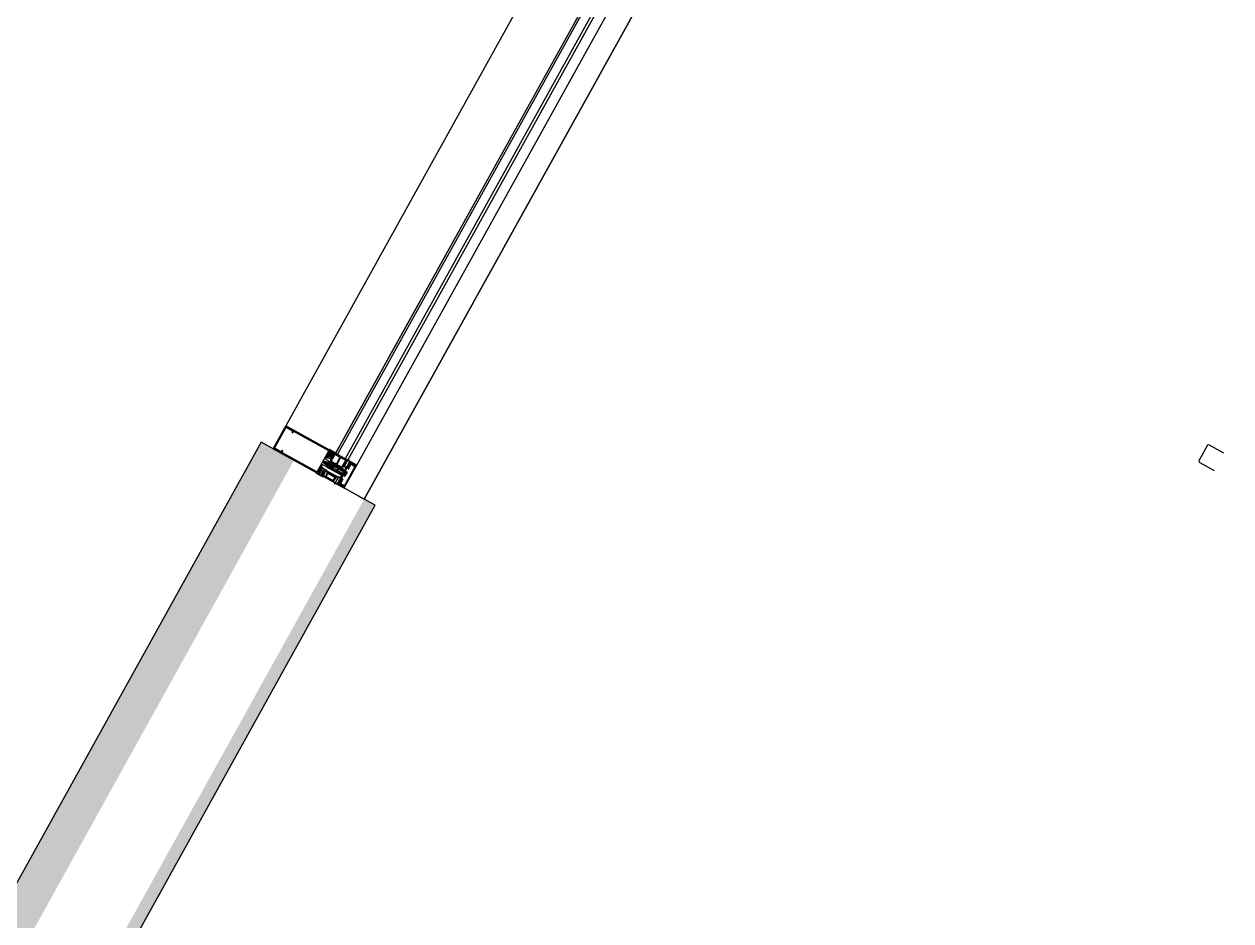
# Model space of a CAD drawing. Header units: metres. Extents: x 2.5 to 42.6, y 0.9 to 31.9.
# Drawn here: x 31.158 to 32.105, y 18.499 to 19.203 of the extents above; entities that cross this region are included whole.
import ezdxf

# ---------------------------------------------------------------- set-up
doc = ezdxf.new("R2010")
doc.units = ezdxf.units.M
for name, color, linetype in [('ARREDI', 9, 'Continuous'), ('PARETI_STRUTTURE', 7, 'Continuous'), ('PILASTRI_SETTI', 8, 'Continuous')]:
    doc.layers.add(name, color=color, linetype=linetype)

msp = doc.modelspace()

# ---------------------------------------------------------------- linework, layer by layer
at = {"layer": 'ARREDI'}
for points in [[(31.40281, 18.86557), (31.40418, 18.86481), (31.90228, 19.76346), (31.90091, 19.76422)], [(31.41039, 18.86137), (31.41245, 18.86023), (31.91054, 19.75887), (31.90848, 19.76002)], [(31.39864, 18.85888), (31.4076, 18.85392), (31.40813, 18.85407), (31.41157, 18.86027), (31.41142, 18.86081), (31.40246, 18.86577), (31.40192, 18.86561), (31.39849, 18.85942)], [(31.39956, 18.85972), (31.40223, 18.86454), (31.40277, 18.86469), (31.40595, 18.86293), (31.4061, 18.8624), (31.40342, 18.85756), (31.40289, 18.85742), (31.39971, 18.85918)], [(31.3997, 18.86728), (31.39978, 18.86702)], [(31.40729, 18.85499), (31.40411, 18.85675), (31.40394, 18.85726), (31.40662, 18.86211), (31.40717, 18.86226), (31.41035, 18.8605), (31.4105, 18.85996), (31.40783, 18.85514)], [(31.40263, 18.84723), (31.39698, 18.85035), (31.39619, 18.85013), (31.39456, 18.8472), (31.40124, 18.84349), (31.40287, 18.84642)], [(31.39521, 18.85744), (31.39527, 18.85749), (31.39533, 18.85756), (31.39541, 18.85766), (31.39551, 18.8578), (31.39566, 18.858), (31.39576, 18.85812), (31.39583, 18.85821), (31.39588, 18.85827)], [(31.39646, 18.85674), (31.39652, 18.8568), (31.39657, 18.85687), (31.39666, 18.85697), (31.39675, 18.8571), (31.39691, 18.85731), (31.397, 18.85742), (31.39707, 18.85752), (31.39713, 18.85758)], [(31.39963, 18.85507), (31.39968, 18.85514), (31.39975, 18.85522), (31.39985, 18.85535), (31.4, 18.85554), (31.40011, 18.8557), (31.40018, 18.85577), (31.40024, 18.85585)], [(31.4008, 18.85397), (31.40164, 18.85551)], [(31.40117, 18.85484), (31.40103, 18.85466), (31.40094, 18.85455), (31.40108, 18.85474), (31.40121, 18.85492), (31.40131, 18.85505)], [(31.41067, 18.85198), (31.41083, 18.85189), (31.41071, 18.85165), (31.40874, 18.84809), (31.40857, 18.84819), (31.4087, 18.84843), (31.41067, 18.85198), (31.41083, 18.85189), (31.40886, 18.84833), (31.40874, 18.84809), (31.40857, 18.84819), (31.41054, 18.85175)], [(31.4103, 18.85023), (31.40995, 18.84991), (31.40987, 18.84944)], [(31.41039, 18.85057), (31.4103, 18.85067), (31.41033, 18.85081), (31.4103, 18.85067)], [(31.41044, 18.8507), (31.41036, 18.85076), (31.41033, 18.85081), (31.41036, 18.85076)], [(31.41083, 18.85139), (31.41076, 18.8515), (31.41081, 18.85166), (31.41076, 18.8515)], [(31.41141, 18.85015), (31.41077, 18.85033)], [(31.402, 18.8469), (31.39704, 18.84965), (31.3965, 18.8495), (31.39536, 18.84743), (31.40101, 18.8443), (31.40215, 18.84636)], [(31.40891, 18.84824), (31.40903, 18.84837), (31.40916, 18.84837), (31.40903, 18.84837)], [(31.40939, 18.8491), (31.40949, 18.8492), (31.40961, 18.84918), (31.40949, 18.8492)]]:
    msp.add_lwpolyline(points, close=True, dxfattribs=at)
for points in [[(31.36362, 18.88706), (31.35389, 18.86949)], [(31.36061, 18.86781), (31.36012, 18.86695), (31.35986, 18.86686), (31.35487, 18.86963), (31.36402, 18.88617), (31.36902, 18.88339), (31.36909, 18.88313), (31.36862, 18.88227), (31.3687, 18.882)], [(31.36389, 18.88714), (31.36363, 18.88705)], [(31.39764, 18.86843), (31.37026, 18.88361), (31.36389, 18.88713)], [(31.36869, 18.882), (31.36904, 18.88181), (31.3693, 18.88189)], [(31.39743, 18.86764), (31.37005, 18.88282), (31.36979, 18.88274), (31.3693, 18.88188)], [(31.35389, 18.8695), (31.35397, 18.86923)], [(31.35397, 18.86923), (31.36034, 18.8657)], [(32.08694, 18.87212), (32.08006, 18.85972)], [(32.08801, 18.87243), (32.08694, 18.87213)], [(32.09974, 18.86593), (32.088, 18.87243)], [(31.36034, 18.8657), (31.38771, 18.85052)], [(31.36122, 18.86768), (31.36087, 18.86788), (31.36061, 18.8678)], [(31.36089, 18.8663), (31.36082, 18.86656), (31.36129, 18.86742), (31.36121, 18.86768)], [(31.36089, 18.86629), (31.38827, 18.85111)], [(31.38826, 18.85112), (31.39743, 18.86764)], [(31.39585, 18.86304), (31.39494, 18.86137), (31.39509, 18.86083)], [(31.39714, 18.8597), (31.39509, 18.86084)], [(31.3966, 18.86276), (31.39602, 18.86308), (31.39585, 18.86304)], [(31.39822, 18.8673), (31.39726, 18.86557), (31.39714, 18.86553), (31.39718, 18.86541), (31.39622, 18.86369), (31.39626, 18.86352)], [(31.39627, 18.86352), (31.39692, 18.86316), (31.39709, 18.8632)], [(31.39654, 18.86239), (31.39665, 18.8626), (31.39661, 18.86275)], [(31.39654, 18.86238), (31.39658, 18.86223)], [(31.39659, 18.86222), (31.39689, 18.86206)], [(31.39861, 18.86681), (31.39795, 18.86621), (31.39699, 18.86449), (31.39684, 18.8636)], [(31.39684, 18.86361), (31.39706, 18.86353)], [(31.39689, 18.86205), (31.39706, 18.8621)], [(31.39705, 18.8621), (31.39761, 18.8631)], [(31.39706, 18.86353), (31.39716, 18.8637), (31.39771, 18.86339), (31.39775, 18.86334), (31.39774, 18.86323), (31.39759, 18.86306), (31.39723, 18.86239)], [(31.39759, 18.86325), (31.39727, 18.86355), (31.39709, 18.8632)], [(31.39718, 18.85956), (31.39714, 18.8597)], [(31.39722, 18.8624), (31.3973, 18.86214)], [(31.39729, 18.86213), (31.399, 18.86119), (31.39917, 18.86123), (31.39938, 18.86159), (31.39942, 18.86178), (31.39948, 18.86237)], [(31.39836, 18.86587), (31.3975, 18.86432)], [(31.3975, 18.86432), (31.39758, 18.86406)], [(31.39757, 18.86406), (31.39791, 18.86388)], [(31.39761, 18.8631), (31.39758, 18.86324)], [(31.39781, 18.86874), (31.39764, 18.86843), (31.3997, 18.86728)], [(31.39797, 18.86879), (31.3978, 18.86875)], [(31.3979, 18.86387), (31.39817, 18.86396)], [(31.40199, 18.86656), (31.39796, 18.86879)], [(31.39817, 18.86395), (31.39903, 18.86551)], [(31.39904, 18.86698), (31.39838, 18.86734), (31.39822, 18.8673)], [(31.39862, 18.86595), (31.39836, 18.86587)], [(31.40007, 18.86605), (31.39843, 18.86308), (31.39851, 18.86281)], [(31.39851, 18.86282), (31.39887, 18.86261), (31.39914, 18.86269)], [(31.3988, 18.86667), (31.39861, 18.86681)], [(31.39895, 18.86577), (31.39862, 18.86595)], [(31.39978, 18.86702), (31.39947, 18.86648), (31.39942, 18.86625), (31.39936, 18.86618), (31.39925, 18.86618), (31.3987, 18.86649), (31.39879, 18.86667)], [(31.39932, 18.86637), (31.39889, 18.86647), (31.39908, 18.86682), (31.39904, 18.86698)], [(31.39903, 18.8655), (31.39895, 18.86576)], [(31.39914, 18.86268), (31.40078, 18.86565), (31.4007, 18.86591)], [(31.39932, 18.86637), (31.39944, 18.86643)], [(31.39945, 18.86643), (31.39979, 18.86701)], [(31.39976, 18.86109), (31.39973, 18.86236), (31.39948, 18.86237)], [(31.39976, 18.8611), (31.40012, 18.86111)], [(31.40011, 18.86111), (31.40007, 18.86268)], [(31.4007, 18.86591), (31.40034, 18.86612), (31.40008, 18.86604)], [(31.40036, 18.86277), (31.40022, 18.86273), (31.40008, 18.86268)], [(31.40035, 18.86277), (31.40045, 18.86295)], [(31.40047, 18.86339), (31.40037, 18.86322), (31.40042, 18.86308)], [(31.40045, 18.86295), (31.40041, 18.86309)], [(31.40074, 18.86347), (31.4006, 18.86343), (31.40046, 18.86339)], [(31.40074, 18.86347), (31.40078, 18.86355), (31.40083, 18.86363)], [(31.40085, 18.86407), (31.40076, 18.86391), (31.4008, 18.86377)], [(31.40083, 18.86364), (31.40079, 18.86378)], [(31.40112, 18.86416), (31.40099, 18.86412), (31.40085, 18.86408)], [(31.40204, 18.8664), (31.4017, 18.86579), (31.40156, 18.86565), (31.40109, 18.86529), (31.40125, 18.86508)], [(31.40112, 18.86416), (31.40122, 18.86434)], [(31.4025, 18.86542), (31.40115, 18.86462), (31.40118, 18.86446)], [(31.40122, 18.86434), (31.40118, 18.86447)], [(31.40232, 18.86572), (31.40124, 18.86509)], [(31.40204, 18.8664), (31.40199, 18.86656)], [(31.4025, 18.86542), (31.40232, 18.86572)], [(31.41212, 18.85963), (31.41198, 18.85958), (31.41184, 18.85954)], [(31.41211, 18.85963), (31.41221, 18.8598), (31.41225, 18.86002)], [(31.41265, 18.86109), (31.41226, 18.86002)], [(31.41368, 18.85956), (31.41311, 18.86025), (31.41287, 18.86111), (31.41265, 18.86108)], [(32.08006, 18.85973), (32.08037, 18.85866)], [(31.38754, 18.85021), (31.38771, 18.85052), (31.38978, 18.84938), (31.39005, 18.84946)], [(31.38754, 18.85021), (31.38762, 18.85003)], [(31.39098, 18.85424), (31.39002, 18.85252), (31.3899, 18.85247), (31.38994, 18.85235), (31.38898, 18.85063), (31.38902, 18.85046)], [(31.38903, 18.85046), (31.38968, 18.8501), (31.38985, 18.85015)], [(31.39138, 18.85376), (31.3907, 18.85316), (31.38975, 18.85144), (31.3896, 18.85055), (31.38982, 18.85048)], [(31.39035, 18.85), (31.39005, 18.84946), (31.39037, 18.85004), (31.3905, 18.85017), (31.39053, 18.85025), (31.39047, 18.85034), (31.38992, 18.85064), (31.38982, 18.85047)], [(31.39035, 18.85019), (31.39003, 18.85049), (31.38985, 18.85015)], [(31.39111, 18.85282), (31.39025, 18.85126)], [(31.39026, 18.85127), (31.39034, 18.851)], [(31.39034, 18.851), (31.39067, 18.85082)], [(31.39037, 18.85004), (31.39034, 18.85018)], [(31.39066, 18.85082), (31.39093, 18.8509)], [(31.39093, 18.85089), (31.39179, 18.85245)], [(31.3918, 18.85392), (31.39114, 18.85428), (31.39098, 18.85424)], [(31.39138, 18.85289), (31.39112, 18.85281)], [(31.39226, 18.85655), (31.39135, 18.85489), (31.39139, 18.85473)], [(31.39223, 18.85341), (31.39218, 18.85319), (31.39209, 18.85312), (31.39201, 18.85314), (31.39146, 18.85344), (31.39155, 18.85361), (31.39137, 18.85375)], [(31.39171, 18.85271), (31.39138, 18.85289)], [(31.39139, 18.85473), (31.39198, 18.85441), (31.39214, 18.85445)], [(31.39306, 18.85247), (31.39142, 18.8495)], [(31.39208, 18.85331), (31.39165, 18.85341), (31.39184, 18.85376), (31.3918, 18.85393)], [(31.39179, 18.85244), (31.39171, 18.85271)], [(31.39208, 18.85331), (31.39221, 18.85337)], [(31.39226, 18.85466), (31.39213, 18.85445)], [(31.3926, 18.85408), (31.39221, 18.85337), (31.39276, 18.85437)], [(31.39486, 18.85556), (31.3928, 18.8567), (31.39226, 18.85655)], [(31.39242, 18.8547), (31.39226, 18.85466)], [(31.39228, 18.84903), (31.39392, 18.852)], [(31.39272, 18.85453), (31.39242, 18.8547)], [(31.3945, 18.85179), (31.39498, 18.85215), (31.39512, 18.85229), (31.39532, 18.85267), (31.39527, 18.85282), (31.39287, 18.85415), (31.3926, 18.85407)], [(31.39277, 18.85437), (31.39273, 18.85454)], [(31.39333, 18.85255), (31.39306, 18.85246)], [(31.39385, 18.85226), (31.39333, 18.85255)], [(31.4009, 18.85594), (31.40086, 18.85587), (31.40079, 18.85578), (31.40072, 18.85569), (31.40061, 18.85553), (31.40042, 18.8552), (31.40057, 18.8554), (31.40067, 18.85555), (31.40077, 18.85567), (31.40082, 18.85576), (31.40088, 18.85583), (31.40095, 18.856), (31.40101, 18.85587), (31.40004, 18.85455), (31.40023, 18.85444), (31.40027, 18.85452), (31.40009, 18.85456), (31.40004, 18.85455), (31.40023, 18.85443), (31.40074, 18.85536), (31.40065, 18.85524), (31.40051, 18.85506), (31.40041, 18.85492), (31.40034, 18.85484), (31.40029, 18.85477), (31.40023, 18.8547), (31.39975, 18.85431), (31.39968, 18.85435), (31.39944, 18.85513), (31.39947, 18.85521), (31.3995, 18.85529), (31.39954, 18.85542), (31.39961, 18.85561), (31.39969, 18.85582), (31.39974, 18.85595), (31.39976, 18.85603), (31.39984, 18.85628), (31.39984, 18.85636), (31.39984, 18.85657), (31.39982, 18.8565), (31.39977, 18.85642), (31.39975, 18.85632), (31.3997, 18.85623), (31.39966, 18.85611), (31.39957, 18.85588), (31.39941, 18.85553), (31.39932, 18.8553), (31.39926, 18.85518), (31.39922, 18.85509), (31.39919, 18.85499), (31.39915, 18.85491), (31.39912, 18.85484), (31.39913, 18.85466), (31.3991, 18.85511), (31.39914, 18.85466), (31.39941, 18.85489), (31.39973, 18.85442), (31.39974, 18.85449), (31.39977, 18.85456), (31.39981, 18.85464), (31.39984, 18.85474), (31.39988, 18.85484), (31.39992, 18.85495), (31.40002, 18.85517), (31.40019, 18.85553), (31.40029, 18.85577), (31.40033, 18.85588), (31.40037, 18.85598), (31.40041, 18.85607), (31.40044, 18.85616), (31.40061, 18.85574), (31.40057, 18.85568), (31.40051, 18.85561), (31.40043, 18.85552), (31.40035, 18.85542), (31.40019, 18.85521), (31.4001, 18.85509), (31.40001, 18.85498), (31.39996, 18.85491), (31.39974, 18.85434), (31.39983, 18.85444), (31.40033, 18.85512), (31.39976, 18.85431), (31.39982, 18.85437), (31.39991, 18.85448), (31.40043, 18.8552), (31.39975, 18.8549), (31.39962, 18.8562), (31.39957, 18.85613), (31.39949, 18.85604), (31.3994, 18.85592), (31.39925, 18.85573), (31.39914, 18.85559), (31.39907, 18.85549), (31.39901, 18.85542), (31.39909, 18.85507), (31.39881, 18.85542), (31.39882, 18.8555), (31.39885, 18.85557), (31.39889, 18.8557), (31.39896, 18.85586), (31.39904, 18.8561), (31.3991, 18.85626), (31.39914, 18.85638), (31.39952, 18.85654), (31.39921, 18.85671), (31.39917, 18.85712), (31.39926, 18.85708), (31.39885, 18.85666), (31.39855, 18.85684), (31.39853, 18.85675), (31.3985, 18.85667), (31.39846, 18.85654), (31.39839, 18.85638), (31.39832, 18.85617), (31.39828, 18.85604), (31.39823, 18.85592), (31.39789, 18.85554), (31.39791, 18.85559), (31.39794, 18.85569), (31.39798, 18.85577), (31.39801, 18.85588), (31.39807, 18.85598), (31.39816, 18.85622), (31.39832, 18.85658), (31.39841, 18.8568), (31.39846, 18.85691), (31.3985, 18.85701), (31.39854, 18.8571), (31.39857, 18.85719), (31.3986, 18.85681), (31.39792, 18.85781), (31.39797, 18.85735), (31.39774, 18.85729), (31.3973, 18.8575), (31.39727, 18.85741), (31.39724, 18.85733), (31.3972, 18.8572), (31.39712, 18.857), (31.39705, 18.8568), (31.39701, 18.85668), (31.39698, 18.85658), (31.39661, 18.85615), (31.39663, 18.85622), (31.39665, 18.85629), (31.3967, 18.85637), (31.39672, 18.85647), (31.39677, 18.85656), (31.39681, 18.85668), (31.3969, 18.8569), (31.39706, 18.85726), (31.39717, 18.8575), (31.39721, 18.85761), (31.39725, 18.8577), (31.39728, 18.8578), (31.39732, 18.85788), (31.3973, 18.85815), (31.39739, 18.85811), (31.39781, 18.85769), (31.39776, 18.85762), (31.3977, 18.85755), (31.39763, 18.85745), (31.39758, 18.85737), (31.39749, 18.85726), (31.39735, 18.85705), (31.39719, 18.85683), (31.39705, 18.8566), (31.39696, 18.85651), (31.3969, 18.85641), (31.39684, 18.85633), (31.39678, 18.85624), (31.39679, 18.85658), (31.39684, 18.85663), (31.3969, 18.8567), (31.39698, 18.85681), (31.39708, 18.85694), (31.39723, 18.85715), (31.39731, 18.85724), (31.3974, 18.85734), (31.39745, 18.85741), (31.3979, 18.85773), (31.39786, 18.85767), (31.3978, 18.85762), (31.39775, 18.85755), (31.39769, 18.85747), (31.39762, 18.85738), (31.39756, 18.85729), (31.39741, 18.85708), (31.39719, 18.85676), (31.39705, 18.85655), (31.39698, 18.85645), (31.39691, 18.85637), (31.39686, 18.85629), (31.39712, 18.85644), (31.39717, 18.85651), (31.39723, 18.85658), (31.39731, 18.85669), (31.39745, 18.85685), (31.39758, 18.85702), (31.39766, 18.85712), (31.39772, 18.8572), (31.39777, 18.85726), (31.39737, 18.8558), (31.39742, 18.85587), (31.39748, 18.85594), (31.39754, 18.85602), (31.3976, 18.85611), (31.39767, 18.8562), (31.39781, 18.85641), (31.39804, 18.85673), (31.39819, 18.85694), (31.39824, 18.85704), (31.39831, 18.85712), (31.39837, 18.8572), (31.39842, 18.85727), (31.39848, 18.85733), (31.39807, 18.85706), (31.39803, 18.85701), (31.39796, 18.85693), (31.39786, 18.85681), (31.39773, 18.85662), (31.39761, 18.85648), (31.39754, 18.85638), (31.39748, 18.85631), (31.39722, 18.85634), (31.39808, 18.85587), (31.39796, 18.85561), (31.39799, 18.8555), (31.39752, 18.85466), (31.39738, 18.85462), (31.39584, 18.85546), (31.39756, 18.85474), (31.39793, 18.85539), (31.39786, 18.85565), (31.39744, 18.85589), (31.39726, 18.85577), (31.39727, 18.85599), (31.39681, 18.85624), (31.39663, 18.85611), (31.39665, 18.85632), (31.3962, 18.85657), (31.39602, 18.85645), (31.39602, 18.85667), (31.39558, 18.85692), (31.3954, 18.85679), (31.39541, 18.85702), (31.39495, 18.85727), (31.39477, 18.85714), (31.39479, 18.85736), (31.39434, 18.8576), (31.39416, 18.85749), (31.39416, 18.8577), (31.39355, 18.85804), (31.3934, 18.85859), (31.39381, 18.85934), (31.39434, 18.85949), (31.39466, 18.85932), (31.39484, 18.85945), (31.39483, 18.85922), (31.39527, 18.85897), (31.39545, 18.8591), (31.39545, 18.85888), (31.3959, 18.85863), (31.39608, 18.85875), (31.39606, 18.85854), (31.39652, 18.85829), (31.3967, 18.85842), (31.39669, 18.8582), (31.39713, 18.85795), (31.39731, 18.85807), (31.39731, 18.85785), (31.39776, 18.8576), (31.39794, 18.85772), (31.39793, 18.8575), (31.39838, 18.85725), (31.39856, 18.85738), (31.3989, 18.85689), (31.39859, 18.85705), (31.39839, 18.8569), (31.39833, 18.85685), (31.39826, 18.85676), (31.39816, 18.85664), (31.39802, 18.85644), (31.39791, 18.8563), (31.39784, 18.85621), (31.39777, 18.85614), (31.39773, 18.85608), (31.39915, 18.85704), (31.3991, 18.85699), (31.39905, 18.85693), (31.39899, 18.85686), (31.39894, 18.85678), (31.39887, 18.85669), (31.3988, 18.85659), (31.39867, 18.85638), (31.39844, 18.85606), (31.39829, 18.85585), (31.39822, 18.85577), (31.39817, 18.85567), (31.3981, 18.85559), (31.39805, 18.85552), (31.39798, 18.85549), (31.39802, 18.85555), (31.39809, 18.85564), (31.39814, 18.85572), (31.39821, 18.85582), (31.39828, 18.85592), (31.39843, 18.85612), (31.39859, 18.85635), (31.39874, 18.85657), (31.39881, 18.85668), (31.39888, 18.85676), (31.39895, 18.85686), (31.399, 18.85693), (31.39875, 18.85728), (31.39886, 18.85708), (31.39933, 18.85793), (31.39928, 18.85784), (31.39887, 18.85708), (31.39876, 18.85705), (31.39797, 18.85749), (31.39794, 18.8572), (31.39791, 18.85713), (31.39788, 18.85705), (31.39784, 18.85692), (31.39779, 18.85676), (31.39769, 18.85652), (31.39765, 18.8564), (31.39761, 18.85627), (31.39722, 18.8561), (31.3966, 18.85645), (31.39602, 18.85703), (31.39605, 18.85712), (31.39608, 18.85721), (31.39613, 18.85735), (31.39622, 18.85758), (31.39627, 18.85774), (31.39633, 18.85788), (31.3964, 18.85827), (31.3961, 18.85843), (31.39605, 18.85819), (31.39602, 18.8581), (31.39598, 18.85799), (31.39593, 18.85783), (31.39583, 18.85759), (31.39577, 18.85742), (31.39573, 18.8573), (31.3957, 18.85723), (31.39567, 18.85696), (31.39598, 18.8568)], [(31.39348, 18.85816), (31.39419, 18.85941), (31.39423, 18.85949), (31.39346, 18.85903), (31.3939, 18.8589), (31.39423, 18.85949), (31.3947, 18.85924), (31.39466, 18.85915), (31.39395, 18.85789), (31.39348, 18.85815), (31.39419, 18.85942), (31.39423, 18.8595), (31.39473, 18.85921), (31.39548, 18.85871), (31.39548, 18.85878), (31.39614, 18.8588), (31.39656, 18.85838), (31.39651, 18.85831), (31.39645, 18.85824), (31.39638, 18.85814), (31.39633, 18.85806), (31.39625, 18.85795), (31.39611, 18.85774), (31.39594, 18.85752), (31.3958, 18.8573), (31.39572, 18.8572), (31.39565, 18.8571), (31.39559, 18.85702), (31.39554, 18.85694), (31.39554, 18.85727), (31.3956, 18.85732), (31.39565, 18.85739), (31.39573, 18.8575), (31.39583, 18.85763), (31.39598, 18.85784), (31.39607, 18.85793), (31.39615, 18.85803), (31.39665, 18.85842), (31.39661, 18.85837), (31.39655, 18.85831), (31.3965, 18.85824), (31.39644, 18.85816), (31.39639, 18.85807), (31.39632, 18.85798), (31.39616, 18.85777), (31.39594, 18.85745), (31.3958, 18.85724), (31.39573, 18.85714), (31.39566, 18.85706), (31.39561, 18.85698), (31.39584, 18.85709), (31.39589, 18.85715), (31.39595, 18.85721), (31.39603, 18.85733), (31.39613, 18.85745), (31.39628, 18.85766), (31.39637, 18.85777), (31.39645, 18.85787), (31.39651, 18.85792), (31.39681, 18.85623), (31.39722, 18.85634), (31.39707, 18.85623), (31.39694, 18.85626), (31.39717, 18.85604), (31.39781, 18.85535), (31.39786, 18.85546), (31.39821, 18.8559), (31.39864, 18.85668), (31.39822, 18.85722), (31.39815, 18.85715), (31.39756, 18.85592), (31.39726, 18.85569), (31.39724, 18.8558), (31.39725, 18.85587), (31.39728, 18.85594), (31.39732, 18.85603), (31.39735, 18.85612), (31.39739, 18.85622), (31.39745, 18.85633), (31.39754, 18.85657), (31.3977, 18.85693), (31.39779, 18.85715), (31.39783, 18.85726), (31.39788, 18.85736), (31.3979, 18.85746), (31.39795, 18.85754), (31.39797, 18.85761), (31.39718, 18.85573), (31.39722, 18.85615)], [(31.39348, 18.85815), (31.39347, 18.85904), (31.39423, 18.8595)], [(31.39347, 18.85904), (31.39348, 18.85815), (31.39395, 18.85789), (31.39466, 18.85915), (31.3947, 18.85923), (31.39473, 18.85916)], [(31.39392, 18.85199), (31.39384, 18.85226)], [(31.39415, 18.85823), (31.3939, 18.8589)], [(31.39415, 18.85747), (31.39415, 18.8578), (31.39395, 18.85788), (31.39415, 18.8578)], [(31.39438, 18.85768), (31.39419, 18.85747), (31.39412, 18.85747)], [(31.39431, 18.8578), (31.39425, 18.85795), (31.39421, 18.85805), (31.39414, 18.85823), (31.3947, 18.85924)], [(31.39415, 18.85746), (31.3943, 18.8577), (31.39432, 18.8578)], [(31.39415, 18.84998), (31.39425, 18.85015), (31.39421, 18.85029)], [(31.39427, 18.85059), (31.39417, 18.85042)], [(31.39417, 18.85041), (31.39421, 18.85027)], [(31.39419, 18.85747), (31.39428, 18.85757)], [(31.39421, 18.85805), (31.39427, 18.85819), (31.39434, 18.85836), (31.39443, 18.85858), (31.39453, 18.85879), (31.39457, 18.8589), (31.39464, 18.85897)], [(31.39427, 18.85793), (31.39425, 18.85759), (31.39446, 18.85787)], [(31.39426, 18.85058), (31.3944, 18.85062), (31.39454, 18.85067)], [(31.39502, 18.85885), (31.39495, 18.85878), (31.3949, 18.85871), (31.39484, 18.85865), (31.39476, 18.85853), (31.39463, 18.85838), (31.39451, 18.85821), (31.39427, 18.85792), (31.39451, 18.85821), (31.39463, 18.85838)], [(31.39431, 18.85811), (31.39427, 18.85789), (31.39433, 18.85805)], [(31.39429, 18.85757), (31.3945, 18.85785)], [(31.39456, 18.85777), (31.39429, 18.85757)], [(31.39459, 18.85881), (31.3946, 18.85875), (31.39456, 18.85863), (31.39449, 18.85848), (31.39441, 18.85826), (31.39433, 18.85804), (31.39441, 18.85834), (31.39451, 18.85859), (31.39455, 18.8587)], [(31.39506, 18.85891), (31.3951, 18.85899), (31.39438, 18.85769), (31.39473, 18.85749)], [(31.39469, 18.8589), (31.39466, 18.8588), (31.39463, 18.8587), (31.39458, 18.85854), (31.39451, 18.85831), (31.39448, 18.8582), (31.39445, 18.8581), (31.39442, 18.85801)], [(31.39443, 18.85765), (31.3945, 18.85771), (31.39457, 18.85777)], [(31.39532, 18.85907), (31.39526, 18.859), (31.39521, 18.85893), (31.39514, 18.85883), (31.39507, 18.85874), (31.395, 18.85864), (31.39484, 18.85842), (31.39469, 18.8582), (31.39454, 18.85797), (31.39447, 18.85788)], [(31.39447, 18.85788), (31.39458, 18.85796), (31.39473, 18.85818), (31.39488, 18.8584), (31.39504, 18.85863), (31.3951, 18.85872), (31.39517, 18.85882), (31.39524, 18.8589), (31.3953, 18.85899), (31.39535, 18.85904)], [(31.39451, 18.8518), (31.39465, 18.85159)], [(31.39454, 18.85068), (31.39464, 18.85084), (31.39459, 18.85098)], [(31.39457, 18.85777), (31.39472, 18.85793)], [(31.39457, 18.85112), (31.39592, 18.85193), (31.39574, 18.85223), (31.39466, 18.8516)], [(31.39457, 18.85112), (31.3946, 18.85097)], [(31.39464, 18.85907), (31.39461, 18.85901), (31.39463, 18.85891), (31.3946, 18.85875), (31.39464, 18.85885), (31.39465, 18.85901), (31.39467, 18.85893), (31.39467, 18.85905), (31.3947, 18.85897), (31.39468, 18.8591), (31.3947, 18.85901), (31.3947, 18.85912), (31.39471, 18.85905), (31.3947, 18.85915), (31.39472, 18.85908), (31.3947, 18.85918)], [(31.39502, 18.85886), (31.39495, 18.85877), (31.39489, 18.85872), (31.39484, 18.85865), (31.39475, 18.85854), (31.39463, 18.85837)], [(31.39469, 18.85712), (31.39473, 18.85753)], [(31.3947, 18.85923), (31.3951, 18.85898), (31.39506, 18.85891)], [(31.3947, 18.85708), (31.39477, 18.85708)], [(31.39472, 18.85794), (31.39481, 18.85804), (31.39492, 18.85819), (31.39507, 18.85838), (31.39514, 18.85848), (31.39522, 18.85856), (31.39526, 18.85863), (31.39532, 18.85869)], [(31.39474, 18.85719), (31.39476, 18.85726), (31.39479, 18.85733), (31.39483, 18.85741), (31.39485, 18.85751), (31.3949, 18.8576), (31.39494, 18.85771), (31.39505, 18.85794), (31.3952, 18.8583), (31.3953, 18.85853), (31.39534, 18.85863), (31.39538, 18.85874), (31.39541, 18.85884), (31.39545, 18.85892), (31.39548, 18.85899)], [(31.39507, 18.8573), (31.39477, 18.85708)], [(31.39485, 18.85557), (31.39499, 18.85561)], [(31.39594, 18.85873), (31.39589, 18.85866), (31.39583, 18.85859), (31.39576, 18.85849), (31.39569, 18.85839), (31.39562, 18.8583), (31.39547, 18.85807), (31.39532, 18.85785), (31.39516, 18.85764), (31.3951, 18.85755), (31.39503, 18.85745), (31.39497, 18.85736), (31.3949, 18.85728), (31.39486, 18.85721)], [(31.39594, 18.85866), (31.39588, 18.85858), (31.39581, 18.85851), (31.39576, 18.85841), (31.39569, 18.85831), (31.39554, 18.8581), (31.39531, 18.85779), (31.39518, 18.85759), (31.39511, 18.85749), (31.39505, 18.8574), (31.39498, 18.85733), (31.39493, 18.85724), (31.39488, 18.85719)], [(31.39492, 18.85761), (31.39497, 18.85767), (31.39503, 18.85774), (31.39511, 18.85784), (31.39521, 18.85797), (31.39536, 18.85818), (31.39544, 18.85828), (31.39553, 18.85838), (31.39558, 18.85845), (31.39562, 18.8585)], [(31.39498, 18.85561), (31.39511, 18.85584)], [(31.39505, 18.85731), (31.39535, 18.85714)], [(31.39517, 18.8558), (31.39505, 18.85557)], [(31.39505, 18.85557), (31.39509, 18.85543)], [(31.39543, 18.85853), (31.3954, 18.85845), (31.39537, 18.85836), (31.39533, 18.85824), (31.39525, 18.85803), (31.39518, 18.85784), (31.39514, 18.85771), (31.39511, 18.85763), (31.39508, 18.85754)], [(31.39509, 18.85544), (31.40626, 18.84926)], [(31.39523, 18.85585), (31.3954, 18.85596), (31.39517, 18.85589), (31.39512, 18.85585)], [(31.39514, 18.85897), (31.39543, 18.85919)], [(31.39523, 18.85584), (31.39518, 18.8558)], [(31.39531, 18.85677), (31.39535, 18.85719)], [(31.39532, 18.85673), (31.39539, 18.85673)], [(31.39537, 18.85684), (31.39538, 18.85691), (31.39541, 18.85698), (31.39545, 18.85706), (31.39548, 18.85716), (31.39552, 18.85726), (31.39556, 18.85737), (31.39566, 18.85759), (31.39583, 18.85795), (31.39592, 18.85819), (31.39596, 18.8583), (31.39601, 18.8584), (31.39605, 18.85849), (31.39608, 18.85858), (31.3961, 18.85865)], [(31.39569, 18.85695), (31.3954, 18.85673)], [(31.39573, 18.85576), (31.39547, 18.85594), (31.3954, 18.85596)], [(31.39552, 18.85915), (31.39548, 18.85873)], [(31.39555, 18.8569), (31.39551, 18.85684)], [(31.39569, 18.85856), (31.39578, 18.85862)], [(31.39573, 18.85576), (31.3958, 18.85553)], [(31.39576, 18.85862), (31.39605, 18.85885)], [(31.3958, 18.85552), (31.39584, 18.85547)], [(31.39603, 18.85877), (31.39599, 18.85871), (31.39594, 18.85866)], [(31.39594, 18.85642), (31.39598, 18.85684)], [(31.39594, 18.85638), (31.39601, 18.85638)], [(31.39599, 18.8565), (31.396, 18.85656), (31.39603, 18.85663), (31.39607, 18.85672), (31.3961, 18.85681), (31.39614, 18.85691), (31.3962, 18.85702), (31.3963, 18.85726), (31.39645, 18.85761), (31.39655, 18.85784), (31.39659, 18.85795), (31.39663, 18.85805), (31.39666, 18.85815), (31.3967, 18.85823), (31.39673, 18.8583)], [(31.39631, 18.85661), (31.39602, 18.85639)], [(31.39618, 18.85656), (31.39612, 18.85649)], [(31.39616, 18.85692), (31.39622, 18.85698), (31.39627, 18.85705), (31.39636, 18.85716), (31.39645, 18.85728), (31.39661, 18.85749), (31.39669, 18.85759), (31.39677, 18.85769), (31.39683, 18.85775), (31.39687, 18.85781)], [(31.397, 18.85772), (31.39694, 18.85763), (31.3968, 18.85742), (31.39657, 18.8571), (31.39642, 18.85689), (31.39635, 18.85679), (31.3963, 18.85671), (31.39623, 18.85663), (31.39619, 18.85656)], [(31.40372, 18.84773), (31.40311, 18.84661), (31.40287, 18.84742), (31.39702, 18.85067), (31.39622, 18.85045), (31.39684, 18.85156)], [(31.39643, 18.8505), (31.39629, 18.85057)], [(31.39631, 18.85821), (31.39641, 18.85827)], [(31.39666, 18.85779), (31.39663, 18.8577), (31.39658, 18.85757), (31.39652, 18.85739), (31.39644, 18.85718), (31.39638, 18.85704), (31.39635, 18.85695), (31.39633, 18.85686)], [(31.39665, 18.85056), (31.39637, 18.85072)], [(31.39639, 18.85828), (31.39668, 18.8585)], [(31.39686, 18.85063), (31.39644, 18.85085)], [(31.40341, 18.84718), (31.39652, 18.851)], [(31.39656, 18.85608), (31.3966, 18.8565)], [(31.39657, 18.85604), (31.39664, 18.85604)], [(31.40349, 18.84731), (31.3966, 18.85113)], [(31.40356, 18.84745), (31.39668, 18.85127)], [(31.39676, 18.85846), (31.39672, 18.85804)], [(31.39703, 18.85792), (31.39672, 18.85809), (31.39672, 18.85802)], [(31.40364, 18.84759), (31.39675, 18.85141)], [(31.39684, 18.85156), (31.40373, 18.84774)], [(31.39693, 18.85787), (31.39703, 18.85792)], [(31.39728, 18.85808), (31.39723, 18.85802), (31.39718, 18.85797), (31.39712, 18.8579), (31.39707, 18.85781), (31.39701, 18.85773)], [(31.39717, 18.85956), (31.39705, 18.85933), (31.39703, 18.85926)], [(31.39711, 18.85923), (31.3971, 18.85903), (31.39704, 18.85925)], [(31.3971, 18.85903), (31.39714, 18.85898)], [(31.39712, 18.85931), (31.39711, 18.85924)], [(31.39725, 18.85953), (31.39712, 18.85931)], [(31.39741, 18.85888), (31.39714, 18.85898), (31.39736, 18.85885), (31.39743, 18.85884)], [(31.39738, 18.85957), (31.39724, 18.85953)], [(31.3973, 18.85466), (31.39756, 18.85474)], [(31.39766, 18.85757), (31.39735, 18.85774), (31.39734, 18.85767)], [(31.40854, 18.85338), (31.39737, 18.85956)], [(31.3974, 18.85888), (31.39747, 18.85887)], [(31.39768, 18.85892), (31.39745, 18.85885), (31.39767, 18.85893)], [(31.39784, 18.85576), (31.39754, 18.85593)], [(31.39774, 18.85892), (31.39767, 18.85893)], [(31.39776, 18.85891), (31.39769, 18.85892)], [(31.3992, 18.8581), (31.39776, 18.85891), (31.39929, 18.85806)], [(31.39781, 18.85539), (31.39785, 18.8558)], [(31.39818, 18.85557), (31.39789, 18.85535)], [(31.39796, 18.85732), (31.39798, 18.8574), (31.39827, 18.85724)], [(31.39922, 18.85692), (31.39919, 18.85685), (31.39916, 18.85677), (31.39912, 18.85667), (31.39908, 18.85656), (31.39904, 18.85646), (31.39894, 18.85623), (31.39879, 18.85587), (31.39869, 18.85563), (31.39863, 18.85552), (31.39859, 18.85542), (31.39856, 18.85533), (31.39854, 18.85524), (31.39851, 18.85517), (31.39847, 18.85546), (31.39851, 18.855), (31.39912, 18.85525), (31.39977, 18.8567), (31.39973, 18.85664), (31.39967, 18.85658), (31.39961, 18.85651), (31.39956, 18.85643), (31.3995, 18.85636), (31.39869, 18.85556), (31.39818, 18.85463), (31.39816, 18.8544)], [(31.39817, 18.85558), (31.39847, 18.85541)], [(31.39817, 18.85441), (31.40365, 18.85137), (31.40379, 18.85141)], [(31.39835, 18.85575), (31.39836, 18.85589)], [(31.3985, 18.85499), (31.39843, 18.855)], [(31.39855, 18.85746), (31.39863, 18.85742), (31.39859, 18.85702), (31.3985, 18.85559)], [(31.39968, 18.85665), (31.39963, 18.85658), (31.39957, 18.85651), (31.3995, 18.85643), (31.39945, 18.85633), (31.39936, 18.85622), (31.39922, 18.85601), (31.39906, 18.85579), (31.39892, 18.85557), (31.39884, 18.85547), (31.39877, 18.85537), (31.39871, 18.85529), (31.39866, 18.85521), (31.3986, 18.85514)], [(31.3995, 18.85634), (31.39943, 18.85625), (31.39929, 18.85605), (31.39907, 18.85573), (31.39891, 18.85552), (31.39886, 18.85543), (31.39879, 18.85533), (31.39873, 18.85525), (31.39868, 18.85518), (31.39862, 18.85512)], [(31.39866, 18.85554), (31.39871, 18.8556), (31.39877, 18.85567), (31.39885, 18.85578), (31.39895, 18.8559), (31.3991, 18.85611), (31.39919, 18.85621), (31.39927, 18.8563), (31.39932, 18.85637), (31.39937, 18.85643)], [(31.39869, 18.85556), (31.39871, 18.8557)], [(31.39908, 18.85636), (31.39919, 18.85646)], [(31.39919, 18.85645), (31.39976, 18.85746)], [(31.40012, 18.856), (31.40005, 18.8559), (31.39991, 18.85569), (31.39969, 18.85537), (31.39954, 18.85516), (31.39947, 18.85507), (31.39941, 18.85498), (31.39934, 18.8549), (31.39929, 18.85483), (31.39925, 18.85478)], [(31.3993, 18.85522), (31.39936, 18.85529), (31.39943, 18.85537), (31.39951, 18.85549), (31.39965, 18.85567), (31.39976, 18.8558), (31.39985, 18.85592), (31.39991, 18.85599)], [(31.3995, 18.85655), (31.3998, 18.85677)], [(31.40538, 18.85446), (31.39994, 18.85748), (31.39976, 18.85746)], [(31.40005, 18.85453), (31.39976, 18.85431)], [(31.39988, 18.85673), (31.39984, 18.85632)], [(31.40005, 18.85614), (31.40015, 18.8562)], [(31.40039, 18.85635), (31.40035, 18.8563), (31.4003, 18.85624), (31.40024, 18.85617), (31.40018, 18.85609), (31.40013, 18.856)], [(31.40033, 18.85513), (31.40052, 18.855), (31.40061, 18.85525), (31.40067, 18.85541), (31.4007, 18.85549), (31.40072, 18.85557), (31.40075, 18.85564), (31.40101, 18.85607), (31.40111, 18.85602), (31.40153, 18.85562), (31.40165, 18.85551), (31.4098, 18.85099), (31.40895, 18.84945), (31.4008, 18.85398), (31.40058, 18.85453), (31.40065, 18.8546), (31.40073, 18.85471), (31.40081, 18.85482), (31.40098, 18.85504), (31.40109, 18.85518), (31.40119, 18.85529), (31.40125, 18.85536), (31.40136, 18.85546), (31.40131, 18.85539), (31.40124, 18.85529), (31.40114, 18.85517), (31.40101, 18.85499), (31.40081, 18.85469), (31.40068, 18.85453), (31.4006, 18.85439), (31.40053, 18.8543), (31.40062, 18.85435), (31.40149, 18.85561), (31.40142, 18.85555), (31.40087, 18.85551), (31.4008, 18.85543), (31.40067, 18.8558), (31.40046, 18.85597), (31.40013, 18.8562), (31.40045, 18.85603), (31.40077, 18.85585), (31.40036, 18.85452), (31.40037, 18.85459), (31.4004, 18.85464), (31.40042, 18.85473), (31.40047, 18.85485), (31.40033, 18.85513)], [(31.40023, 18.85443), (31.40033, 18.85435), (31.40032, 18.85409), (31.40053, 18.85407)], [(31.40033, 18.8542), (31.40031, 18.85413)], [(31.40034, 18.8544), (31.40035, 18.85434)], [(31.40071, 18.85422), (31.40065, 18.85417), (31.40061, 18.85413), (31.40054, 18.85409)], [(31.40064, 18.85419), (31.40071, 18.85427), (31.40084, 18.85443)], [(31.40076, 18.85429), (31.40068, 18.85422)], [(31.40075, 18.85586), (31.40103, 18.85607)], [(31.40088, 18.85444), (31.40093, 18.85455), (31.40083, 18.85438), (31.40075, 18.85433)], [(31.40109, 18.8557), (31.40147, 18.85557)], [(31.40128, 18.85485), (31.40135, 18.85503), (31.40139, 18.85515)], [(31.40151, 18.85545), (31.40149, 18.8554), (31.40147, 18.85533), (31.40142, 18.8552), (31.40137, 18.85508), (31.4013, 18.8549)], [(31.40131, 18.85505), (31.40139, 18.85516), (31.40131, 18.85502)], [(31.40139, 18.85516), (31.40142, 18.85524), (31.40145, 18.85531), (31.40146, 18.85537)], [(31.40139, 18.85515), (31.40144, 18.85521), (31.40139, 18.85514)], [(31.40147, 18.85524), (31.40151, 18.8553)], [(31.40378, 18.8514), (31.40402, 18.85183), (31.4041, 18.85239)], [(31.4041, 18.85239), (31.40476, 18.85356)], [(31.40454, 18.85175), (31.40422, 18.85116), (31.40427, 18.85102)], [(31.40426, 18.85104), (31.40611, 18.85001), (31.40624, 18.85005)], [(31.40455, 18.85175), (31.40461, 18.85237)], [(31.40463, 18.8523), (31.40502, 18.85312)], [(31.40476, 18.85356), (31.40519, 18.85392)], [(31.40502, 18.85312), (31.40552, 18.85351)], [(31.4052, 18.85391), (31.40542, 18.85433), (31.40538, 18.85447)], [(31.40552, 18.8535), (31.40584, 18.85409)], [(31.40783, 18.8531), (31.40598, 18.85413), (31.40584, 18.85409)], [(31.40634, 18.85022), (31.40624, 18.85005)], [(31.40647, 18.85026), (31.40633, 18.85021)], [(31.40656, 18.85021), (31.40672, 18.85011), (31.40647, 18.85025)], [(31.40652, 18.85055), (31.40648, 18.85048)], [(31.40648, 18.85048), (31.40656, 18.85021)], [(31.40679, 18.85062), (31.40652, 18.85054)], [(31.40728, 18.85035), (31.40678, 18.85062)], [(31.40736, 18.85008), (31.40728, 18.85034)], [(31.40937, 18.85016), (31.40943, 18.84995), (31.40737, 18.8462), (31.40746, 18.84594)], [(31.40762, 18.85254), (31.40758, 18.85247)], [(31.40759, 18.85247), (31.40767, 18.85221)], [(31.40789, 18.85262), (31.40763, 18.85254)], [(31.40766, 18.85221), (31.40816, 18.85193)], [(31.40776, 18.85281), (31.40786, 18.85297), (31.40782, 18.85311)], [(31.40777, 18.8528), (31.40781, 18.85266)], [(31.4078, 18.85267), (31.40807, 18.85253), (31.40789, 18.85262)], [(31.40806, 18.85252), (31.4082, 18.85257)], [(31.40808, 18.85252), (31.40819, 18.85256)], [(31.4081, 18.84914), (31.40886, 18.85051), (31.40962, 18.85189), (31.40954, 18.85215)], [(31.40816, 18.85193), (31.40843, 18.85201)], [(31.40853, 18.85317), (31.4082, 18.85256), (31.40857, 18.85325)], [(31.40843, 18.85201), (31.40865, 18.85242)], [(31.41056, 18.85195), (31.40853, 18.8483)], [(31.40858, 18.85325), (31.40854, 18.85339)], [(31.4088, 18.85324), (31.40854, 18.85316)], [(31.40955, 18.85215), (31.40893, 18.8525), (31.40866, 18.85241)], [(31.4088, 18.85324), (31.40994, 18.85261), (31.41005, 18.85264)], [(31.40884, 18.84813), (31.41087, 18.85178), (31.41084, 18.85189)], [(31.41007, 18.85107), (31.4098, 18.85099), (31.40895, 18.84945)], [(31.4091, 18.85581), (31.40979, 18.85544), (31.40987, 18.85517)], [(31.40917, 18.84836), (31.40954, 18.84907), (31.40961, 18.84918), (31.41039, 18.85057), (31.40961, 18.84918), (31.41054, 18.84867), (31.40961, 18.84918), (31.40915, 18.84835), (31.41008, 18.84785)], [(31.40925, 18.8394), (31.41387, 18.84773), (31.41849, 18.85607)], [(31.40942, 18.85026), (31.40963, 18.85032), (31.41173, 18.85405)], [(31.40947, 18.83858), (31.4193, 18.85631), (31.41926, 18.85645)], [(31.40979, 18.85544), (31.40992, 18.85566), (31.40988, 18.8558)], [(31.40994, 18.8561), (31.40984, 18.85594)], [(31.40984, 18.85593), (31.40988, 18.85579)], [(31.40986, 18.84944), (31.40995, 18.8492), (31.41065, 18.84878), (31.41028, 18.84953), (31.41017, 18.8496), (31.41028, 18.84954), (31.41032, 18.84952), (31.41087, 18.84918), (31.41105, 18.84951), (31.4103, 18.85023), (31.41044, 18.8507), (31.41083, 18.85139), (31.41173, 18.85091), (31.41084, 18.85141), (31.40986, 18.84944)], [(31.40987, 18.85517), (31.41089, 18.8546)], [(31.40993, 18.8561), (31.41007, 18.85614), (31.41021, 18.85618)], [(31.41155, 18.85537), (31.41004, 18.85265)], [(31.4102, 18.85618), (31.4103, 18.85635), (31.41026, 18.85649)], [(31.41032, 18.85679), (31.41022, 18.85662)], [(31.41022, 18.85662), (31.41026, 18.85648)], [(31.41031, 18.85679), (31.41045, 18.85683), (31.41059, 18.85687)], [(31.41034, 18.84801), (31.41038, 18.84808), (31.41036, 18.84801), (31.41177, 18.85056)], [(31.41168, 18.85041), (31.41159, 18.85046), (31.41034, 18.84823), (31.41045, 18.84817)], [(31.41038, 18.85057), (31.41045, 18.8507), (31.41038, 18.85057), (31.41131, 18.85006), (31.41038, 18.85057), (31.41131, 18.85006)], [(31.41055, 18.85029), (31.41042, 18.85022)], [(31.41084, 18.85141), (31.41044, 18.8507), (31.41137, 18.85017)], [(31.41138, 18.85018), (31.41045, 18.85069), (31.41138, 18.85018)], [(31.41055, 18.85029), (31.41127, 18.84991), (31.41055, 18.85029)], [(31.41067, 18.85198), (31.41056, 18.85195)], [(31.41058, 18.85687), (31.41068, 18.85704), (31.41064, 18.85718)], [(31.4107, 18.85748), (31.4106, 18.85731)], [(31.4106, 18.85731), (31.41065, 18.85717)], [(31.41069, 18.85748), (31.41083, 18.85752), (31.41097, 18.85756)], [(31.41078, 18.85035), (31.41142, 18.85017)], [(31.41083, 18.85139), (31.41176, 18.85088), (31.41083, 18.85139)], [(31.4109, 18.8546), (31.41116, 18.85466)], [(31.41096, 18.85756), (31.41106, 18.85773), (31.41102, 18.85787)], [(31.41108, 18.85817), (31.41098, 18.858)], [(31.41099, 18.858), (31.41103, 18.85786)], [(31.41108, 18.85816), (31.41121, 18.85821), (31.41135, 18.85825)], [(31.41117, 18.85467), (31.41151, 18.8553), (31.41157, 18.85552), (31.41165, 18.85559), (31.41174, 18.85557), (31.41229, 18.85527), (31.41217, 18.85506)], [(31.41133, 18.85016), (31.41143, 18.85019)], [(31.41134, 18.85017), (31.41147, 18.8502)], [(31.41135, 18.85825), (31.41144, 18.85842), (31.4114, 18.85856)], [(31.41146, 18.85886), (31.41137, 18.85869)], [(31.41137, 18.85869), (31.41141, 18.85855)], [(31.41174, 18.85894), (31.4116, 18.8589), (31.41146, 18.85885)], [(31.41169, 18.85543), (31.41156, 18.85537)], [(31.4116, 18.8503), (31.41164, 18.85036), (31.41168, 18.85043)], [(31.41168, 18.85042), (31.41164, 18.85035)], [(31.41196, 18.85536), (31.41168, 18.85543)], [(31.41173, 18.85894), (31.41183, 18.85911), (31.41178, 18.85925)], [(31.41295, 18.8536), (31.41199, 18.85413), (31.41173, 18.85405)], [(31.41177, 18.85056), (31.41174, 18.85091)], [(31.41184, 18.85955), (31.41175, 18.85938)], [(31.41175, 18.85937), (31.41179, 18.85924)], [(31.41203, 18.85519), (31.41192, 18.85498), (31.41196, 18.85481)], [(31.41204, 18.85519), (31.41197, 18.85535)], [(31.41197, 18.85482), (31.41269, 18.85442), (31.41286, 18.85446)], [(31.41265, 18.85722), (31.41208, 18.8562), (31.41216, 18.85593)], [(31.41215, 18.85593), (31.4125, 18.85574), (31.41277, 18.85582)], [(31.41217, 18.85506), (31.4122, 18.85495)], [(31.41223, 18.85494), (31.41237, 18.85495)], [(31.41237, 18.85495), (31.4131, 18.85561), (31.4137, 18.85671), (31.41385, 18.85764)], [(31.41327, 18.85711), (31.41292, 18.85731), (31.41266, 18.85722)], [(31.41277, 18.85582), (31.41334, 18.85685), (31.41326, 18.85711)], [(31.41286, 18.85446), (31.41366, 18.85588), (31.41373, 18.85589), (31.41379, 18.85599)], [(31.41366, 18.85775), (31.41355, 18.85754), (31.41299, 18.85785), (31.41294, 18.85795), (31.41295, 18.85803), (31.41312, 18.85818), (31.41373, 18.85931)], [(31.41296, 18.8536), (31.41307, 18.85362)], [(31.41306, 18.85363), (31.41483, 18.85681)], [(31.4134, 18.8587), (31.41307, 18.85812)], [(31.41308, 18.85811), (31.4131, 18.85798)], [(31.4131, 18.85797), (31.4133, 18.85778)], [(31.4133, 18.85777), (31.41348, 18.8578)], [(31.41367, 18.85878), (31.41341, 18.85871)], [(31.41349, 18.8578), (31.4136, 18.85801)], [(31.41926, 18.85644), (31.41383, 18.85946), (31.41358, 18.85901), (31.41455, 18.85847), (31.41545, 18.85736), (31.41555, 18.8573)], [(31.41444, 18.85749), (31.41408, 18.85787), (31.41376, 18.85805), (31.41359, 18.85801)], [(31.41366, 18.85878), (31.41447, 18.85833), (31.41541, 18.85729), (31.41558, 18.85722)], [(31.41377, 18.85778), (31.41366, 18.85775)], [(31.41374, 18.8593), (31.41368, 18.85955)], [(31.41378, 18.85599), (31.41377, 18.85612), (31.41446, 18.85737), (31.41445, 18.85748)], [(31.41386, 18.85764), (31.4138, 18.85777)], [(31.4167, 18.85589), (31.41496, 18.85685), (31.41482, 18.85681)], [(31.41555, 18.8573), (31.41575, 18.85726), (31.41586, 18.8573)], [(31.41596, 18.85728), (31.41559, 18.85723)], [(31.416, 18.85756), (31.41586, 18.85731)], [(31.41614, 18.85722), (31.41596, 18.85729)], [(31.41613, 18.8576), (31.41599, 18.85756)], [(31.41751, 18.85683), (31.41612, 18.8576)], [(31.417, 18.85623), (31.41614, 18.85722)], [(31.4167, 18.85589), (31.41701, 18.85623)], [(31.41759, 18.85656), (31.41718, 18.85584), (31.41727, 18.85557)], [(31.41726, 18.85557), (31.41736, 18.85551)], [(31.41736, 18.85551), (31.41763, 18.8556)], [(31.41759, 18.85656), (31.4175, 18.85683)], [(31.41763, 18.85559), (31.41803, 18.85631)], [(31.4183, 18.85639), (31.41804, 18.85631)], [(31.41841, 18.85633), (31.4183, 18.85639)], [(31.41849, 18.85607), (31.4184, 18.85633)], [(32.08037, 18.85866), (32.09209, 18.85216)], [(31.38762, 18.85004), (31.3923, 18.84744), (31.39246, 18.8475)], [(31.38978, 18.84938), (31.39004, 18.84946)], [(31.39142, 18.8495), (31.3915, 18.84924)], [(31.3915, 18.84924), (31.39201, 18.84894)], [(31.39201, 18.84895), (31.39228, 18.84903)], [(31.3929, 18.84888), (31.39284, 18.84828), (31.3928, 18.8481), (31.39247, 18.8475)], [(31.39315, 18.84886), (31.3929, 18.84888)], [(31.39315, 18.84887), (31.39318, 18.8476), (31.39353, 18.84762)], [(31.3935, 18.84918), (31.39364, 18.84924), (31.39378, 18.84928)], [(31.3935, 18.84918), (31.39354, 18.84761)], [(31.39377, 18.84929), (31.39387, 18.84946), (31.39383, 18.8496)], [(31.39389, 18.8499), (31.39379, 18.84973)], [(31.39379, 18.84972), (31.39383, 18.84959)], [(31.39388, 18.84989), (31.39402, 18.84994), (31.39416, 18.84998)], [(31.4026, 18.84259), (31.4019, 18.84169), (31.40199, 18.84149)], [(31.40399, 18.84171), (31.40374, 18.84162), (31.40285, 18.84175), (31.40199, 18.84149)], [(31.4026, 18.84259), (31.40276, 18.84274)], [(31.40276, 18.84275), (31.40286, 18.84291)], [(31.40288, 18.84335), (31.40278, 18.84319), (31.40282, 18.84305)], [(31.40285, 18.84292), (31.40281, 18.84306)], [(31.40287, 18.84336), (31.40301, 18.8434), (31.40315, 18.84344)], [(31.40334, 18.84704), (31.40292, 18.84727)], [(31.40326, 18.8469), (31.40298, 18.84705)], [(31.40318, 18.84676), (31.40304, 18.84685)], [(31.40314, 18.84344), (31.40324, 18.8436)], [(31.40326, 18.84404), (31.40316, 18.84388), (31.4032, 18.84374)], [(31.40324, 18.84361), (31.40319, 18.84375)], [(31.40325, 18.84405), (31.40339, 18.84409), (31.40353, 18.84413)], [(31.40352, 18.84413), (31.40362, 18.84429)], [(31.40364, 18.84473), (31.40354, 18.84457), (31.40358, 18.84443)], [(31.40362, 18.8443), (31.40358, 18.84444)], [(31.40391, 18.84482), (31.40377, 18.84478), (31.40363, 18.84473)], [(31.40678, 18.8411), (31.4066, 18.84126), (31.40511, 18.84146), (31.40414, 18.842), (31.40389, 18.84155), (31.40934, 18.83854), (31.40947, 18.83858)], [(31.4039, 18.84481), (31.404, 18.84498)], [(31.40402, 18.84542), (31.40392, 18.84525), (31.40396, 18.84512)], [(31.404, 18.84499), (31.40396, 18.84513)], [(31.40399, 18.84171), (31.4046, 18.84283), (31.40465, 18.84306), (31.40472, 18.84311), (31.40483, 18.84311), (31.40537, 18.84281), (31.40526, 18.8426), (31.40529, 18.84249)], [(31.40429, 18.84551), (31.40415, 18.84546), (31.40401, 18.84542)], [(31.40429, 18.8455), (31.40438, 18.84567)], [(31.4044, 18.84611), (31.4043, 18.84594), (31.40435, 18.8458)], [(31.40464, 18.8429), (31.40431, 18.84232)], [(31.40432, 18.84231), (31.4044, 18.84205)], [(31.40438, 18.84568), (31.40434, 18.84581)], [(31.40439, 18.84205), (31.4052, 18.8416), (31.40657, 18.84135)], [(31.40467, 18.8462), (31.40453, 18.84615), (31.4044, 18.84611)], [(31.40478, 18.84296), (31.40465, 18.8429)], [(31.40467, 18.84619), (31.40476, 18.84636)], [(31.40478, 18.8468), (31.40469, 18.84663), (31.40473, 18.84649)], [(31.40476, 18.84636), (31.40472, 18.8465)], [(31.40505, 18.84289), (31.40477, 18.84296)], [(31.40505, 18.84688), (31.40492, 18.84684), (31.40478, 18.8468)], [(31.40512, 18.84272), (31.40501, 18.84251), (31.40505, 18.84235)], [(31.40505, 18.84688), (31.40517, 18.8471)], [(31.40513, 18.84272), (31.40506, 18.84289)], [(31.40506, 18.84235), (31.40537, 18.84217), (31.40591, 18.84208), (31.40601, 18.84213)], [(31.40574, 18.84476), (31.40517, 18.84374)], [(31.40517, 18.84373), (31.40525, 18.84347)], [(31.40647, 18.84662), (31.40544, 18.84719), (31.40518, 18.8471)], [(31.40525, 18.84346), (31.40559, 18.84327)], [(31.40532, 18.84247), (31.40546, 18.84249)], [(31.40546, 18.8425), (31.40617, 18.84311), (31.40678, 18.8442), (31.40695, 18.84518), (31.40689, 18.8453)], [(31.40559, 18.84327), (31.40586, 18.84336)], [(31.40601, 18.84484), (31.40575, 18.84476)], [(31.40586, 18.84335), (31.40643, 18.84438)], [(31.40636, 18.84465), (31.40601, 18.84484)], [(31.40602, 18.84212), (31.4067, 18.84337), (31.40682, 18.84343), (31.40688, 18.84352)], [(31.40655, 18.84635), (31.4062, 18.84572), (31.40605, 18.84555), (31.40604, 18.84544), (31.40608, 18.84539), (31.40664, 18.84508), (31.40675, 18.84529)], [(31.40616, 18.84565), (31.40768, 18.84837), (31.40765, 18.84848)], [(31.40617, 18.84565), (31.40619, 18.84551)], [(31.40619, 18.84551), (31.4064, 18.84531)], [(31.40625, 18.84925), (31.40639, 18.84929)], [(31.40643, 18.84438), (31.40635, 18.84465)], [(31.40638, 18.84929), (31.40676, 18.84999), (31.40643, 18.84937)], [(31.40639, 18.84531), (31.40657, 18.84534)], [(31.40643, 18.84938), (31.40651, 18.84911)], [(31.40655, 18.84635), (31.40647, 18.84661)], [(31.40651, 18.84911), (31.40765, 18.84849)], [(31.40658, 18.84534), (31.40669, 18.84554)], [(31.40688, 18.8409), (31.40673, 18.84124), (31.40659, 18.84135)], [(31.40666, 18.84072), (31.4068, 18.84097), (31.40679, 18.84108)], [(31.40666, 18.84072), (31.4067, 18.84058)], [(31.40844, 18.84529), (31.40668, 18.84211), (31.40672, 18.84197)], [(31.40757, 18.84519), (31.40685, 18.84559), (31.40669, 18.84555)], [(31.40677, 18.84998), (31.40672, 18.85012)], [(31.40846, 18.84101), (31.40672, 18.84197)], [(31.40677, 18.84999), (31.40674, 18.8501)], [(31.40686, 18.84531), (31.40675, 18.84529)], [(31.40687, 18.84353), (31.40686, 18.8436), (31.40762, 18.84503), (31.40758, 18.84519)], [(31.40688, 18.8409), (31.40703, 18.84078)], [(31.40703, 18.84078), (31.40832, 18.84056)], [(31.40735, 18.85008), (31.40713, 18.84967), (31.40722, 18.8494)], [(31.4072, 18.8494), (31.40783, 18.84905), (31.40809, 18.84914)], [(31.40841, 18.8454), (31.40746, 18.84593)], [(31.40832, 18.84057), (31.40846, 18.84101)], [(31.40844, 18.84529), (31.40842, 18.8454)], [(31.40854, 18.8483), (31.40856, 18.84819)], [(31.40874, 18.8481), (31.40885, 18.84813)], [(31.40912, 18.84064), (31.40902, 18.8407), (31.40875, 18.84061)], [(31.40903, 18.84919), (31.40894, 18.84945)], [(31.41012, 18.84785), (31.41004, 18.84785), (31.40915, 18.84835), (31.41009, 18.84785)], [(31.41009, 18.84785), (31.40916, 18.84837), (31.40955, 18.84906), (31.41048, 18.84855)], [(31.41047, 18.84855), (31.40954, 18.84906), (31.40945, 18.8491), (31.40938, 18.8491), (31.40945, 18.8491), (31.40954, 18.84906)], [(31.41048, 18.84856), (31.40955, 18.84906), (31.40961, 18.84918), (31.41055, 18.84867)], [(31.40991, 18.84993), (31.41039, 18.84966)], [(31.40994, 18.84933), (31.40994, 18.84919)], [(31.41052, 18.84854), (31.41002, 18.84899)], [(31.4105, 18.84852), (31.41002, 18.84897)], [(31.41051, 18.84854), (31.41003, 18.84898)], [(31.41004, 18.84785), (31.41036, 18.84802)], [(31.41017, 18.8496), (31.41086, 18.84917), (31.41028, 18.84953), (31.41043, 18.84982), (31.41032, 18.84988)], [(31.41028, 18.84953), (31.41043, 18.84982)], [(31.41032, 18.84988), (31.41106, 18.84952), (31.41032, 18.84988)], [(31.41047, 18.8498), (31.41032, 18.84952)], [(31.41035, 18.84803), (31.41039, 18.8481)], [(31.4104, 18.84811), (31.41044, 18.8482), (31.41048, 18.84828)], [(31.41052, 18.84866), (31.41046, 18.8486)], [(31.41049, 18.8485), (31.41047, 18.8486)], [(31.41129, 18.84982), (31.41126, 18.84974), (31.41124, 18.84964), (31.41118, 18.84954), (31.41114, 18.84946), (31.4111, 18.84936), (31.41101, 18.84922), (31.41096, 18.84913)], [(31.41131, 18.85006), (31.41131, 18.84999)], [(31.4067, 18.84059), (31.40809, 18.83982)], [(31.40808, 18.83982), (31.40835, 18.8399)], [(31.40875, 18.84062), (31.40835, 18.8399)], [(31.4088, 18.83965), (31.4092, 18.84037), (31.40912, 18.84064)], [(31.4088, 18.83965), (31.40888, 18.83939)], [(31.40887, 18.83938), (31.40899, 18.83933)], [(31.40898, 18.83932), (31.40925, 18.8394)]]:
    msp.add_lwpolyline(points, dxfattribs=at)
for centre, radius, start, end in [((31.41302, 18.85193), 0.01914, 159.10577, 162.80099), ((31.38929, 18.85897), 0.01157, 338.30077, 344.82933)]:
    msp.add_arc(centre, radius, start, end, dxfattribs=at)
at = {"layer": 'PARETI_STRUTTURE'}
for points in [[(31.94062, 19.75954), (31.42526, 18.82972), (31.94062, 19.75954), (34.20227, 18.50598)], [(31.61277, 19.33656), (31.36373, 18.88724)], [(31.40281, 18.86557), (31.65185, 19.31489)], [(31.41245, 18.86023), (31.66149, 19.30955)], [(31.41935, 18.8564), (31.66839, 19.30572)], [(31.34433, 18.87458), (30.81083, 17.91205), (30.83666, 17.89773)], [(31.37015, 18.86026), (31.34432, 18.87458)], [(31.40942, 18.8385), (31.42525, 18.82972), (31.37016, 18.86026)], [(31.40253, 18.84232), (31.39289, 18.84767)], [(29.39588, 15.14804), (30.65795, 17.42505), (31.43386, 18.82494), (31.42525, 18.82972)]]:
    msp.add_lwpolyline(points, dxfattribs=at)
msp.add_lwpolyline([(31.36372, 18.88724), (31.35379, 18.86933), (31.39289, 18.84767), (31.39546, 18.85232), (31.4051, 18.84697), (31.40253, 18.84232), (31.40943, 18.8385), (31.41935, 18.8564)], close=True, dxfattribs=at)
at = {"layer": 'PILASTRI_SETTI'}
for points in [[(30.83665, 17.89773), (31.37015, 18.86026), (30.81083, 17.91204), (31.34433, 18.87458)], [(30.90036, 17.86242), (31.43386, 18.82495), (30.89175, 17.86718), (31.42525, 18.82972)]]:
    msp.add_solid(points, dxfattribs=at)

doc.saveas('drawing.dxf')
